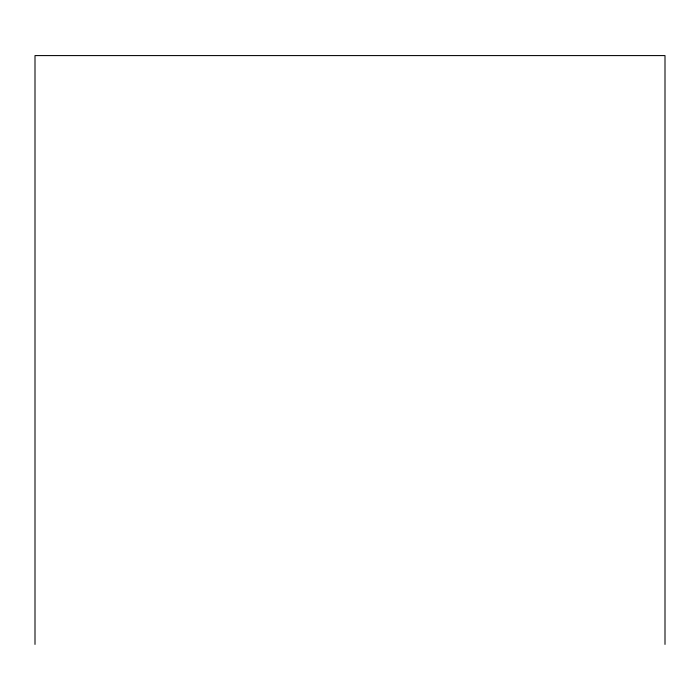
<?xml version="1.0" encoding="UTF-8"?>
<svg xmlns="http://www.w3.org/2000/svg" width="700" height="700" viewBox="0 0 700 700"><rect width="100%" height="100%" fill="white"/><g stroke="black" fill="none" stroke-linecap="round" stroke-linejoin="round"><path stroke-width="1.05" d="M665 644.411L665 55.589L35 55.589L35 644.411"/></g></svg>
